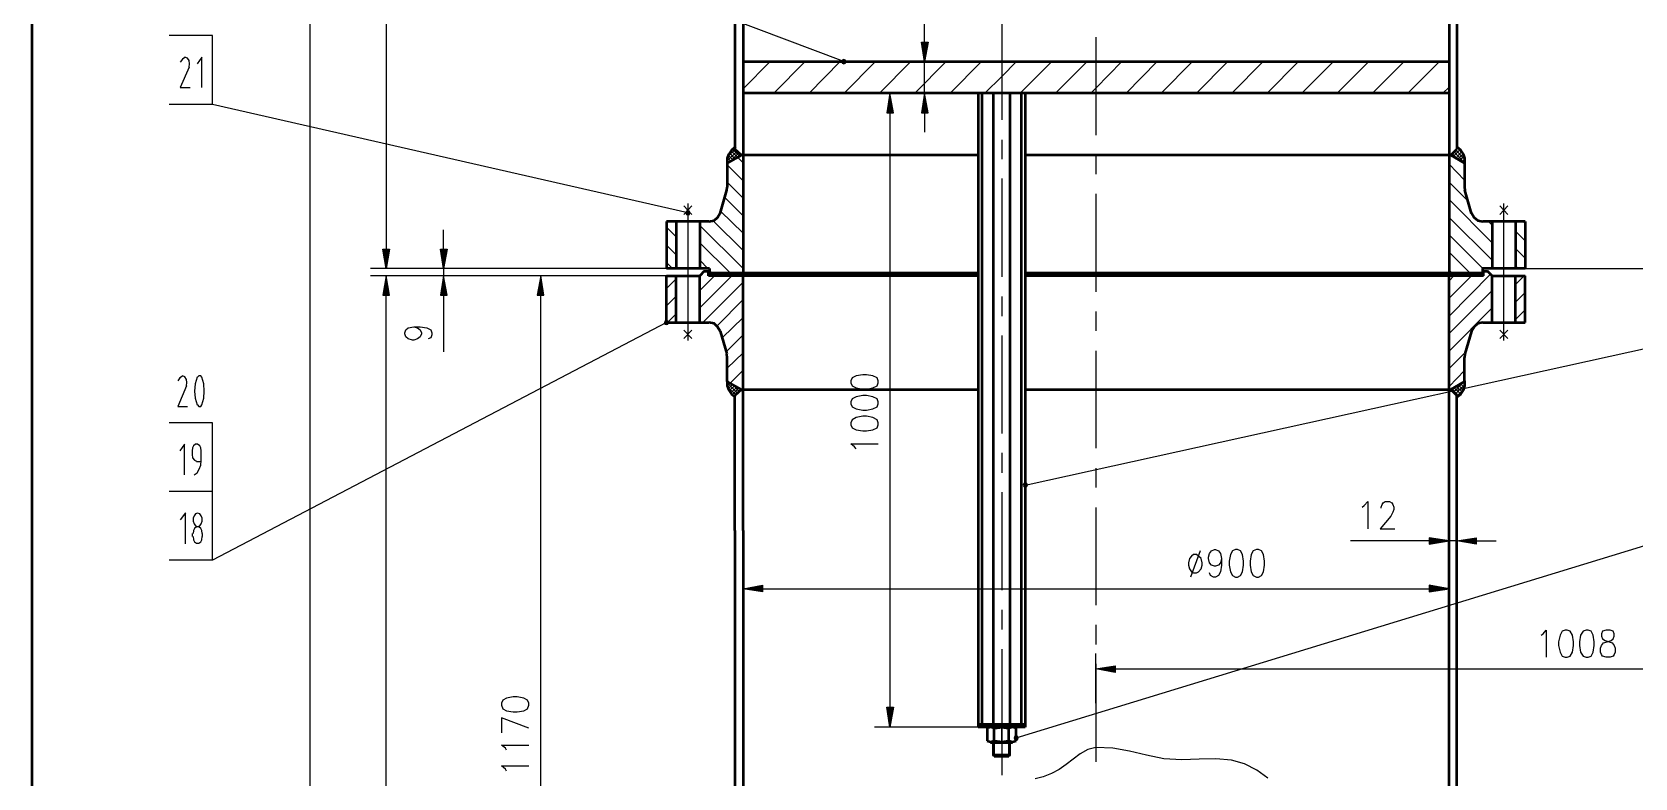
# Model space of a CAD drawing. Header units: millimetres. Extents: x -892 to 4698, y -3687 to 4524.
# Drawn here: x -892 to 1152, y 1824 to 2776 of the extents above; entities that cross this region are included whole.
import ezdxf

# ---------------------------------------------------------------- set-up
doc = ezdxf.new("R2010")
doc.units = ezdxf.units.MM
doc.layers.add('1', color=7, linetype='Continuous')

msp = doc.modelspace()

# ---------------------------------------------------------------- hatches: boundary and pattern name
h = msp.add_hatch(color=0)
h.dxf.hatch_style = 2
h.paths.add_polyline_path([(242.3, 2762.9), (250.8, 2762.9), (246.3, 2738.1)])
h = msp.add_hatch(color=0)
h.dxf.hatch_style = 2
h.paths.add_polyline_path([(198, 2672.9), (206.5, 2672.9), (201.9, 2697.7)])
h = msp.add_hatch(color=0)
h.dxf.hatch_style = 2
h.paths.add_polyline_path([(242.3, 2672.9), (250.8, 2672.9), (246.3, 2697.7)])
h = msp.add_hatch(color=0)
h.dxf.hatch_style = 2
h.paths.add_polyline_path([(-444.5, 2498.9), (-436.1, 2498.9), (-440, 2474.2)])
h = msp.add_hatch(color=0)
h.dxf.hatch_style = 2
h.paths.add_polyline_path([(-370.9, 2498.9), (-362.4, 2498.9), (-367, 2474.2)])
h = msp.add_hatch(color=0)
h.dxf.hatch_style = 2
h.paths.add_polyline_path([(-444.5, 2440.3), (-436.1, 2440.3), (-440, 2465)])
h = msp.add_hatch(color=0)
h.dxf.hatch_style = 2
h.paths.add_polyline_path([(-370.9, 2440.3), (-362.4, 2440.3), (-367, 2465)])
h = msp.add_hatch(color=0)
h.dxf.hatch_style = 2
h.paths.add_polyline_path([(-247.7, 2440.3), (-239.3, 2440.3), (-243.2, 2465)])
h = msp.add_hatch(color=0)
h.dxf.hatch_style = 2
h.paths.add_polyline_path([(-29.4, 2469.6), (-30.1, 2470.2), (-30.1, 2471.5), (-29.4, 2472.2), (-28.1, 2471.5), (-28.1, 2470.2)])
h = msp.add_hatch(color=0)
h.dxf.hatch_style = 2
h.paths.add_polyline_path([(889.5, 2130.7), (889.5, 2122.2), (914.9, 2126.8)])
h = msp.add_hatch(color=0)
h.dxf.hatch_style = 2
h.paths.add_polyline_path([(949.4, 2130.7), (949.4, 2122.2), (924.7, 2126.8)])
h = msp.add_hatch(color=0)
h.dxf.hatch_style = 2
h.paths.add_polyline_path([(39.7, 2070.1), (39.7, 2061.6), (14.9, 2065.5)])
h = msp.add_hatch(color=0)
h.dxf.hatch_style = 2
h.paths.add_polyline_path([(889.5, 2070.1), (889.5, 2061.6), (914.9, 2065.5)])
h = msp.add_hatch(color=0)
h.dxf.hatch_style = 2
h.paths.add_polyline_path([(489.3, 1967.1), (489.3, 1958.7), (464.6, 1963.2)])
h = msp.add_hatch(color=0)
h.dxf.hatch_style = 2
h.paths.add_polyline_path([(198, 1914.3), (206.5, 1914.3), (201.9, 1888.9)])
h = msp.add_hatch(color=0)
h.dxf.hatch_style = 2
h.paths.add_polyline_path([(344.7, 1886.3), (342.7, 1887.6), (342.7, 1890.2), (344.7, 1891.5), (347.3, 1890.2), (347.3, 1887.6)])

# ---------------------------------------------------------------- linework, layer by layer
at = {"layer": '1', "color": 0, "lineweight": 50}
for points in [[(-891.6, -3685.1), (-891.6, 4523.8), (4698, 4523.8), (4698, -3685.1), (-891.6, -3685.1)], [(914.9, 3724.1), (914.9, 3171.5), (914.9, 2618.8)], [(924.7, 3724.1), (924.7, 3171.5), (924.7, 2626.6)], [(4.5, 3560.5), (4.5, 2626.6)], [(14.9, 3560.5), (14.9, 2618.8)], [(14.9, 2738.1), (914.9, 2738.1)], [(914.9, 2697.7), (14.9, 2697.7)], [(314.7, 2697.7), (314.7, 1888.9)], [(319.3, 2697.7), (319.3, 1892.2)], [(333.6, 2697.7), (333.6, 1892.2)], [(355.1, 2697.7), (355.1, 1892.2)], [(369.4, 2697.7), (369.4, 1892.2)], [(374.6, 2697.7), (374.6, 1888.9)], [(5.1, 2629.3), (-0.1, 2625.3), (-3.3, 2620.1), (-5.3, 2614.9), (-5.3, 2608.4)], [(13, 2618.8), (-5.3, 2608.4)], [(13, 2618.8), (4.5, 2626.6)], [(314.7, 2618.8), (13, 2618.8)], [(14.9, 2618.8), (14.9, 2468.3)], [(916.9, 2618.8), (374.6, 2618.8)], [(914.9, 2618.8), (914.9, 2468.3)], [(934.5, 2608.4), (916.9, 2618.8), (924.7, 2626.6)], [(916.9, 2618.8), (934.5, 2608.4)], [(935.1, 2608.4), (935.1, 2614.9), (933.2, 2620.1), (929.9, 2625.3), (924.7, 2629.3)], [(-5.3, 2608.4), (-5.3, 2577.8)], [(934.5, 2608.4), (934.5, 2577.8)], [(-5.9, 2573.9), (-5.3, 2577.8)], [(934.5, 2577.8), (935.1, 2573.9)], [(-14.4, 2544.5), (-5.9, 2573.9)], [(943.6, 2544.5), (935.1, 2573.9)], [(-82.8, 2534.1), (-82.8, 2474.2)], [(-28.8, 2534.1), (-82.8, 2534.1)], [(-70.5, 2534.1), (-70.5, 2474.2)], [(-40.5, 2534.1), (-40.5, 2474.2)], [(-28.8, 2534.1), (-22.2, 2535.4), (-17.7, 2539.3), (-14.4, 2545.2)], [(943.6, 2545.2), (946.8, 2539.3), (951.4, 2535.4), (957.9, 2534.1)], [(1012, 2534.1), (957.9, 2534.1)], [(969.6, 2534.1), (969.6, 2474.2)], [(999.6, 2534.1), (999.6, 2474.2)], [(1012, 2534.1), (1012, 2474.2)], [(-28.1, 2474.2), (-82.8, 2474.2)], [(-28.1, 2474.2), (-28.1, 2468.3)], [(957.3, 2474.2), (957.3, 2468.3)], [(1012, 2474.2), (957.3, 2474.2)], [(-82.8, 2405.1), (-82.8, 2465)], [(-82.8, 2465), (-40.5, 2465)], [(-70.5, 2405.1), (-70.5, 2465)], [(-34.6, 2470.9), (-40.5, 2465)], [(-40.5, 2405.1), (-40.5, 2465)], [(-34.6, 2470.9), (-28.1, 2470.9)], [(-29.4, 2465), (-29.4, 2470.9)], [(314.7, 2465), (-29.4, 2465)], [(314.7, 2468.3), (-28.1, 2468.3)], [(14.9, 2465), (14.9, 2468.3)], [(14.9, 2319.7), (14.9, 2465)], [(957.3, 2468.3), (374.6, 2468.3)], [(958.6, 2465), (374.6, 2465)], [(914.9, 2465), (914.9, 2468.3)], [(914.9, 2319.7), (914.9, 2465)], [(957.3, 2470.9), (963.8, 2470.9)], [(958.6, 2465), (958.6, 2470.9)], [(969.6, 2465), (963.8, 2470.9)], [(969.6, 2405.1), (969.6, 2465)], [(969.6, 2465), (1012, 2465)], [(999.6, 2405.1), (999.6, 2465)], [(1012, 2405.1), (1012, 2465)], [(-82.8, 2405.1), (-28.8, 2405.1)], [(-14.4, 2394), (-17.7, 2399.9), (-22.2, 2403.8), (-28.8, 2405.1)], [(-14.4, 2394), (-5.9, 2365.3)], [(943.6, 2394), (935.1, 2365.3)], [(957.9, 2405.1), (951.4, 2403.8), (946.8, 2399.9), (943.6, 2394)], [(957.9, 2405.1), (1012, 2405.1)], [(-5.3, 2360.8), (-5.9, 2364.7)], [(-5.3, 2330.1), (-5.3, 2360.8)], [(935.1, 2364.7), (934.5, 2360.8)], [(934.5, 2330.1), (934.5, 2360.8)], [(-5.3, 2330.8), (-5.3, 2324.3), (-3.3, 2319), (-0.1, 2313.8), (5.1, 2309.9)], [(13, 2319.7), (-5.3, 2330.1)], [(916.9, 2319.7), (934.5, 2330.1)], [(924.7, 2309.9), (929.9, 2313.8), (933.2, 2319), (935.1, 2324.3), (935.1, 2330.8)], [(13, 2319.7), (4.5, 2311.9)], [(4.5, 2139.8), (4.5, 2311.9)], [(13, 2319.7), (314.7, 2319.7)], [(14.9, 2139.8), (14.9, 2319.7)], [(374.6, 2319.7), (916.9, 2319.7)], [(914.9, 1060.6), (914.9, 2139.8), (914.9, 2319.7)], [(916.9, 2319.7), (924.7, 2311.9)], [(924.7, 1060.6), (924.7, 2139.8), (924.7, 2311.9)], [(4.5, 2139.8), (4.5, 1295.2), (4.5, 740)], [(14.9, 2139.8), (14.9, 1295.2), (14.9, 740)], [(374.6, 1892.2), (314.7, 1892.2)], [(374.6, 1888.9), (314.7, 1888.9)], [(334.9, 1887.6), (330.3, 1888.9), (325.8, 1887.6)], [(325.8, 1887.6), (325.8, 1871.3)], [(358.4, 1888.9), (330.3, 1888.9)], [(334.9, 1871.3), (334.9, 1887.6)], [(353.8, 1887), (344.7, 1888.3), (335.5, 1887)], [(362.9, 1887.6), (358.4, 1888.9), (353.8, 1887.6)], [(353.8, 1871.3), (353.8, 1887.6)], [(362.9, 1871.3), (362.9, 1887.6)], [(325.8, 1871.3), (330.3, 1870), (334.9, 1871.3)], [(330.3, 1869.4), (358.4, 1869.4)], [(333.6, 1869.4), (333.6, 1853.7)], [(335.5, 1871.3), (344.7, 1870), (353.8, 1871.3)], [(353.8, 1871.3), (358.4, 1870), (362.9, 1871.3)], [(355.1, 1853.7), (355.1, 1869.4)], [(334.9, 1851.8), (333.6, 1853.7), (355.1, 1853.7), (353.8, 1851.8)], [(334.9, 1851.8), (353.8, 1851.8)]]:
    msp.add_lwpolyline(points, dxfattribs=at)
at = {"layer": '1', "color": 0, "lineweight": 25}
for points in [[(-537.7, 4098.2), (-537.7, -1404.1)], [(-440, 3698.7), (-440, 2498.9)], [(143.3, 2738.1), (-661.6, 3041.8), (-717, 3041.8)], [(246.3, 2762.9), (246.3, 2863.2)], [(344.7, 2824.8), (344.7, 2663.8)], [(-661.6, 2683.3), (-661.6, 2771.3), (-717, 2771.3)], [(242.3, 2762.9), (250.8, 2762.9), (246.3, 2738.1), (242.3, 2762.9)], [(464.6, 2769.4), (464.6, 2644.2)], [(-696.8, 2743.3), (-700, 2741.3), (-702.6, 2737.4)], [(-691.5, 2730.9), (-690.9, 2735.5), (-691.5, 2739.4), (-693.5, 2742.7), (-696.8, 2744)], [(-675.2, 2704.9), (-675.2, 2744), (-681.1, 2735.5)], [(143.3, 2740.7), (141.3, 2740), (140.7, 2738.1), (141.3, 2736.1), (143.3, 2735.5), (145.2, 2736.1), (145.9, 2738.1), (145.2, 2740), (143.3, 2740.7)], [(143.3, 2739.4), (142, 2738.7), (142.6, 2736.8), (143.9, 2736.8), (144.6, 2738.7), (143.3, 2739.4)], [(-691.5, 2730.9), (-702.6, 2704.9), (-690.2, 2704.9)], [(14.9, 2703.5), (49.4, 2738.1)], [(54, 2697.7), (93.8, 2738.1)], [(99, 2697.7), (138.7, 2738.1)], [(143.9, 2697.7), (183.7, 2738.1)], [(188.9, 2697.7), (228.7, 2738.1)], [(220.8, 2738.1), (266.5, 2738.1)], [(233.9, 2697.7), (273.6, 2738.1)], [(246.3, 2697.7), (246.3, 2738.1)], [(278.8, 2697.7), (318.6, 2738.1)], [(323.2, 2697.7), (344.7, 2719.2), (363.6, 2738.1)], [(368.1, 2697.7), (408.5, 2738.1)], [(413.1, 2697.7), (453.5, 2738.1)], [(458.1, 2697.7), (464.6, 2704.2), (497.8, 2738.1)], [(503, 2697.7), (542.8, 2738.1)], [(548, 2697.7), (587.8, 2738.1)], [(593, 2697.7), (632.7, 2738.1)], [(637.9, 2697.7), (677.7, 2738.1)], [(682.9, 2697.7), (722.7, 2738.1)], [(727.2, 2697.7), (767.6, 2738.1)], [(772.2, 2697.7), (812.6, 2738.1)], [(817.2, 2697.7), (857.6, 2738.1)], [(862.1, 2697.7), (902.5, 2738.1)], [(190.9, 2697.7), (222.1, 2697.7)], [(198, 2672.9), (206.5, 2672.9), (201.9, 2697.7), (198, 2672.9)], [(220.8, 2697.7), (266.5, 2697.7)], [(242.3, 2672.9), (250.8, 2672.9), (246.3, 2697.7), (242.3, 2672.9)], [(907.1, 2697.7), (914.9, 2705.5)], [(-55.5, 2545.2), (-661.6, 2683.3), (-717, 2683.3)], [(201.9, 2672.9), (201.9, 1914.3)], [(246.3, 2672.9), (246.3, 2648.2)], [(344.7, 2638.4), (344.7, 2613.6)], [(-5.3, 2616.2), (5.1, 2626.6)], [(-5.3, 2611.7), (7.1, 2624)], [(-0.7, 2611), (-5.3, 2615.6)], [(1.9, 2613), (-4, 2618.8)], [(4.5, 2614.3), (-2.7, 2622.1)], [(-2, 2610.4), (9.7, 2622.1)], [(7.7, 2616.2), (-0.7, 2624.7)], [(10.3, 2617.5), (1.2, 2626.6)], [(4.5, 2628), (3.8, 2628.6)], [(14.9, 2609.1), (7.7, 2616.2)], [(8.4, 2616.9), (11.6, 2620.1)], [(464.6, 2619.5), (464.6, 2594.7)], [(917.5, 2618.2), (926.6, 2628)], [(926, 2613.6), (918.8, 2620.8)], [(920.1, 2616.9), (929.2, 2626)], [(934.5, 2609.1), (920.8, 2623.4)], [(934.5, 2613.6), (923.4, 2625.3)], [(923.4, 2614.9), (931.2, 2623.4)], [(933.2, 2619.5), (924.7, 2628.6)], [(926, 2613.6), (933.2, 2620.8)], [(928.6, 2611.7), (933.8, 2617.5)], [(-4, 2609.7), (-5.3, 2611)], [(14.9, 2586.2), (-5.3, 2606.4)], [(934.5, 2586.9), (914.9, 2607.1)], [(931.9, 2610.4), (935.1, 2613.6)], [(934.5, 2608.4), (934.5, 2609.1)], [(14.9, 2564.1), (-5.3, 2584.3)], [(344.7, 2588.8), (344.7, 2463.7)], [(939, 2560.2), (914.9, 2584.3)], [(-60.7, 2543.2), (-50.3, 2554.3)], [(-60.7, 2554.3), (-50.3, 2543.2)], [(-55.5, 2556.9), (-55.5, 2382.3)], [(14.9, 2541.3), (-8.6, 2564.7)], [(464.6, 2569.3), (464.6, 2444.2)], [(969.6, 2506.7), (914.9, 2562.1)], [(989.9, 2543.2), (979.4, 2554.3)], [(989.9, 2554.3), (979.4, 2543.2)], [(984.6, 2382.3), (984.6, 2556.9)], [(-55.5, 2547.8), (-57.4, 2547.1), (-58.1, 2545.2), (-57.4, 2543.2), (-55.5, 2542.6), (-53.5, 2543.2), (-52.9, 2545.2), (-53.5, 2547.1), (-55.5, 2547.8)], [(-55.5, 2546.5), (-56.8, 2545.8), (-56.1, 2543.9), (-54.8, 2543.9), (-54.2, 2545.8), (-55.5, 2546.5)], [(14.9, 2497), (-23.5, 2534.8)], [(14.9, 2519.1), (-13.8, 2547.1)], [(969.6, 2484.6), (914.9, 2539.3)], [(969.6, 2529.5), (965.1, 2534.1)], [(1012, 2532.2), (1010.1, 2534.1)], [(-367, 2498.9), (-367, 2523.7)], [(-70.5, 2514.6), (-82.8, 2526.9)], [(14.9, 2474.2), (-40.5, 2528.9)], [(957.9, 2474.2), (914.9, 2517.2)], [(1012, 2509.3), (999.6, 2521.7)], [(-444.5, 2498.9), (-436.1, 2498.9), (-440, 2474.2), (-444.5, 2498.9)], [(-370.9, 2498.9), (-362.4, 2498.9), (-367, 2474.2), (-370.9, 2498.9)], [(-70.5, 2491.7), (-82.8, 2504.1)], [(-1.4, 2468.3), (-40.5, 2506.7)], [(941.6, 2468.3), (914.9, 2495)], [(1012, 2487.2), (999.6, 2499.6)], [(-70.5, 2474.2), (-460.2, 2474.2)], [(-361.8, 2474.2), (-386.5, 2474.2)], [(-367, 2474.2), (-367, 2465)], [(-75, 2474.2), (-82.8, 2482)], [(-30.1, 2474.2), (-40.5, 2484.6)], [(1002.9, 2474.2), (999.6, 2476.8)], [(1012, 2474.2), (1386.1, 2474.2)], [(-251, 2465), (-460.2, 2465)], [(-444.5, 2440.3), (-436.1, 2440.3), (-440, 2465), (-444.5, 2440.3)], [(-361.8, 2465), (-386.5, 2465)], [(-370.9, 2440.3), (-362.4, 2440.3), (-367, 2465), (-370.9, 2440.3)], [(-82.8, 2465), (-263.4, 2465)], [(-247.7, 2440.3), (-239.3, 2440.3), (-243.2, 2465), (-247.7, 2440.3)], [(-82.8, 2448.7), (-70.5, 2461.1)], [(-40.5, 2446.1), (-21.6, 2465)], [(-40.5, 2424), (0.6, 2465)], [(-36.6, 2405.1), (14.9, 2456.6)], [(-25.5, 2465), (-29.4, 2468.9)], [(-29.4, 2466.3), (-27.5, 2468.3)], [(-24.2, 2468.3), (-28.1, 2471.5)], [(-26.2, 2465), (-23.5, 2468.3)], [(-20.9, 2465), (-24.2, 2468.3)], [(-21.6, 2465), (-19, 2468.3)], [(-16.4, 2465), (-19.6, 2468.3)], [(-17, 2465), (-14.4, 2468.3)], [(-11.8, 2465), (-15.1, 2468.3)], [(-13.1, 2465), (-9.9, 2468.3)], [(-7.3, 2465), (-10.5, 2468.3)], [(-8.6, 2465), (-5.3, 2468.3)], [(-3.3, 2465), (-5.9, 2468.3)], [(-4, 2465), (-0.7, 2468.3)], [(1.2, 2465), (-1.4, 2468.3)], [(0.6, 2465), (3.8, 2468.3)], [(5.8, 2465), (3.2, 2468.3)], [(5.1, 2465), (8.4, 2468.3)], [(10.3, 2465), (7.7, 2468.3)], [(9.7, 2465), (13, 2468.3)], [(14.9, 2465), (11.6, 2468.3)], [(14.3, 2465), (14.9, 2465.7)], [(918.8, 2468.3), (914.9, 2472.2)], [(914.9, 2467.6), (914.9, 2468.3)], [(917.5, 2465), (914.9, 2467.6)], [(914.9, 2413.5), (967.7, 2467)], [(914.9, 2458.5), (920.8, 2465)], [(914.9, 2436.4), (943.6, 2465)], [(916.9, 2465), (919.5, 2468.3)], [(922.1, 2465), (918.8, 2468.3)], [(920.8, 2465), (924, 2468.3)], [(926.6, 2465), (923.4, 2468.3)], [(925.3, 2465), (928.6, 2468.3)], [(930.5, 2465), (927.9, 2468.3)], [(929.9, 2465), (933.2, 2468.3)], [(935.1, 2465), (932.5, 2468.3)], [(934.5, 2465), (937.7, 2468.3)], [(939.7, 2465), (937.1, 2468.3)], [(939, 2465), (942.3, 2468.3)], [(944.2, 2465), (941.6, 2468.3)], [(943.6, 2465), (946.8, 2468.3)], [(948.8, 2465), (945.5, 2468.3)], [(948.1, 2465), (950.7, 2468.3)], [(953.4, 2465), (950.1, 2468.3)], [(952.7, 2465), (955.3, 2468.3)], [(957.9, 2465), (954.7, 2468.3)], [(957.3, 2469.6), (958.6, 2470.9)], [(958.6, 2468.9), (957.3, 2470.2)], [(957.3, 2465), (958.6, 2466.3)], [(999.6, 2453.9), (1010.7, 2465)], [(-440, -150.9), (-440, 2440.3)], [(-367, 2440.3), (-367, 2367.9)], [(-243.2, 1320), (-243.2, 2440.3)], [(-82.8, 2426.6), (-70.5, 2439)], [(-18.3, 2401.2), (14.9, 2434.4)], [(344.7, 2438.3), (344.7, 2413.5)], [(914.9, 2391.4), (969.6, 2446.1)], [(999.6, 2431.1), (1012, 2443.5)], [(-81.5, 2405.1), (-70.5, 2416.1)], [(-11.8, 2385.5), (14.9, 2411.6)], [(374.6, 2197.8), (1422.6, 2429.2), (1478, 2429.2)], [(464.6, 2419.4), (464.6, 2394.6)], [(914.9, 2368.6), (969.6, 2424)], [(999.6, 2409), (1012, 2421.4)], [(-82.8, 2405.1), (-661.6, 2102), (-717, 2102)], [(-404.8, 2399.9), (-400.2, 2398.6), (-397, 2395.9), (-395, 2392), (-395, 2390.7), (-397, 2386.8), (-400.2, 2384.2), (-404.8, 2382.9), (-406.7, 2382.9), (-412, 2384.2), (-415.2, 2386.8), (-416.5, 2390.7), (-416.5, 2392), (-415.2, 2395.9), (-412, 2398.6), (-404.8, 2399.9), (-397, 2399.9), (-388.5, 2398.6), (-383.3, 2395.9), (-382, 2392), (-382, 2389.4), (-383.3, 2385.5), (-386.5, 2384.2)], [(-82.8, 2407.7), (-84.8, 2407), (-85.5, 2405.1), (-84.8, 2403.1), (-82.8, 2402.5), (-80.9, 2403.1), (-80.2, 2405.1), (-80.9, 2407), (-82.8, 2407.7)], [(-82.8, 2406.4), (-84.2, 2405.7), (-83.5, 2403.8), (-82.2, 2403.8), (-81.5, 2405.7), (-82.8, 2406.4)], [(-60.7, 2395.3), (-50.3, 2384.9)], [(-60.7, 2384.9), (-50.3, 2395.3)], [(989.9, 2395.3), (979.4, 2384.9)], [(989.9, 2384.9), (979.4, 2395.3)], [(-6.6, 2367.9), (14.9, 2389.4)], [(344.7, 2388.8), (344.7, 2263.7)], [(-5.3, 2347.1), (14.9, 2366.6)], [(464.6, 2369.2), (464.6, 2244.8)], [(914.9, 2346.4), (935.8, 2367.3)], [(-700, 2336.6), (-703.3, 2334.7), (-705.9, 2330.8)], [(-694.8, 2324.3), (-694.1, 2328.8), (-694.8, 2332.7), (-696.8, 2336), (-700, 2337.3)], [(-681.1, 2335.3), (-683.7, 2326.9), (-684.4, 2317.7), (-683.7, 2308.6), (-681.1, 2300.1)], [(-680.5, 2300.1), (-679.2, 2298.2), (-676.5, 2298.2), (-675.2, 2300.1), (-672.6, 2308.6), (-672, 2317.7), (-672.6, 2326.9), (-675.2, 2335.3), (-676.5, 2337.3), (-679.2, 2337.3), (-680.5, 2335.3)], [(-1.4, 2328.2), (14.9, 2344.5)], [(152.4, 2328.2), (153.7, 2324.3), (158.9, 2321.7), (167.4, 2320.3), (172, 2320.3), (180.4, 2321.7), (185.7, 2324.3), (187, 2328.2), (187, 2330.8), (185.7, 2334.7), (180.4, 2337.3), (172, 2338.6), (167.4, 2338.6), (158.9, 2337.3), (153.7, 2334.7), (152.4, 2330.8), (152.4, 2328.2)], [(914.9, 2323.6), (934.5, 2343.8)], [(920.1, 2316.4), (934.5, 2330.1)], [(-694.8, 2324.3), (-705.9, 2298.2), (-693.5, 2298.2)], [(-5.3, 2328.8), (-4, 2329.5)], [(-5.3, 2324.3), (-1.4, 2328.2)], [(7.7, 2315.1), (-5.3, 2328.2)], [(5.8, 2312.5), (-5.3, 2323.6)], [(-4.6, 2320.3), (1.2, 2326.2)], [(-3.3, 2317.7), (4.5, 2324.9)], [(4.5, 2311.9), (3.2, 2310.6), (-2, 2315.8)], [(-1.4, 2315.1), (7.1, 2323)], [(9.7, 2317.1), (-0.1, 2327.5)], [(0.6, 2312.5), (9.7, 2321.7)], [(12.3, 2319.7), (10.3, 2321)], [(13, 2319.7), (14.9, 2321.7)], [(152.4, 2301.4), (153.7, 2297.5), (158.9, 2294.9), (167.4, 2293.6), (172, 2293.6), (180.4, 2294.9), (185.7, 2297.5), (187, 2301.4), (187, 2304.1), (185.7, 2308), (180.4, 2310.6), (172, 2311.9), (167.4, 2311.9), (158.9, 2310.6), (153.7, 2308), (152.4, 2304.1), (152.4, 2301.4)], [(918.2, 2318.4), (924, 2324.3)], [(927.3, 2311.2), (918.2, 2321)], [(929.9, 2313.8), (920.8, 2322.3)], [(922.7, 2313.8), (935.1, 2326.2)], [(931.9, 2316.4), (923.4, 2324.3)], [(924.7, 2311.2), (933.8, 2320.3)], [(933.2, 2319), (926.6, 2325.6)], [(934.5, 2322.3), (929.2, 2327.5)], [(935.1, 2326.2), (931.9, 2328.8)], [(-661.6, 2189.4), (-661.6, 2277.3), (-717, 2277.3)], [(152.4, 2274.7), (153.7, 2270.8), (158.9, 2268.2), (167.4, 2266.9), (172, 2266.9), (180.4, 2268.2), (185.7, 2270.8), (187, 2274.7), (187, 2277.3), (185.7, 2281.2), (180.4, 2283.9), (172, 2285.8), (167.4, 2285.8), (158.9, 2283.9), (153.7, 2281.2), (152.4, 2277.3), (152.4, 2274.7)], [(-697.4, 2210.9), (-697.4, 2250), (-703.3, 2241.5)], [(-675.9, 2241.5), (-676.5, 2245.4), (-677.9, 2248), (-680.5, 2250), (-683.1, 2250), (-685.7, 2248), (-687, 2245.4), (-687.6, 2241.5)], [(158.9, 2244.1), (157, 2246.7), (152.4, 2250.6), (187, 2250.6)], [(-687.6, 2241.5), (-687.6, 2236.9)], [(-687.6, 2236.9), (-687, 2232.4), (-684.4, 2229.8), (-681.8, 2228.5)], [(-685, 2210.9), (-681.1, 2213.5), (-678.5, 2218), (-676.5, 2223.2), (-675.9, 2229.1)], [(-681.8, 2227.8), (-675.9, 2227.8)], [(-675.9, 2229.1), (-675.9, 2241.5)], [(344.7, 2238.9), (344.7, 2213.5)], [(464.6, 2219.3), (464.6, 2194.6)], [(-661.6, 2102), (-661.6, 2189.4), (-717, 2189.4)], [(344.7, 2188.7), (344.7, 2063.6)], [(362.9, 1875.2), (1422.6, 2199.8), (1478, 2199.8)], [(374.6, 2200.4), (372.7, 2199.8), (372, 2197.8), (372.7, 2195.9), (374.6, 2195.2), (376.6, 2195.9), (377.3, 2197.8), (376.6, 2199.8), (374.6, 2200.4)], [(374.6, 2199.1), (373.3, 2198.5), (374, 2196.5), (375.3, 2196.5), (375.9, 2198.5), (374.6, 2199.1)], [(464.6, 2169.2), (464.6, 2044.7)], [(804.1, 2169.8), (806.7, 2171.8), (811.3, 2177), (811.3, 2141.8)], [(828.2, 2168.5), (828.2, 2169.8), (829.5, 2173.1), (830.8, 2175), (833.4, 2177), (838.7, 2177), (841.9, 2175), (843.2, 2173.1), (844.5, 2169.8), (844.5, 2166.5), (843.2, 2163.3), (840.6, 2158.1), (826.9, 2141.8), (845.8, 2141.8)], [(-696.1, 2122.9), (-696.1, 2162.6), (-702.6, 2153.5)], [(-680.5, 2162), (-683.1, 2161.3), (-685, 2158.7), (-686.3, 2155.5), (-686.3, 2151.6), (-685, 2148.3), (-683.1, 2145.7), (-680.5, 2145), (-677.9, 2145.7), (-675.9, 2148.3), (-674.6, 2151.6), (-674.6, 2155.5), (-675.9, 2158.7), (-677.9, 2161.3), (-680.5, 2162)], [(914.9, 2122.9), (914.9, 2147)], [(924.7, 2122.9), (924.7, 2147)], [(-687, 2132), (-687, 2135.9)], [(-674.6, 2135.9), (-675.2, 2139.8), (-676.5, 2142.4), (-679.2, 2144.4), (-681.8, 2144.4), (-684.4, 2142.4), (-685.7, 2139.8), (-686.3, 2135.9)], [(-686.3, 2132), (-685.7, 2128.1), (-684.4, 2125.5), (-681.8, 2123.5), (-679.2, 2123.5), (-676.5, 2125.5), (-675.2, 2128.1), (-674.6, 2132)], [(-674.6, 2135.9), (-674.6, 2132)], [(889.5, 2126.8), (789.1, 2126.8)], [(889.5, 2130.7), (889.5, 2122.2), (914.9, 2126.8), (889.5, 2130.7)], [(924.7, 2126.8), (914.9, 2126.8)], [(949.4, 2130.7), (949.4, 2122.2), (924.7, 2126.8), (949.4, 2130.7)], [(949.4, 2126.8), (974.9, 2126.8)], [(589.1, 2109.2), (586.4, 2107.2), (583.8, 2104), (582.5, 2098.8), (582.5, 2095.5), (583.8, 2090.9), (586.4, 2087), (589.1, 2085.7), (593, 2085.7), (595.6, 2087), (598.8, 2090.9), (600.1, 2095.5), (600.1, 2098.8), (598.8, 2104), (595.6, 2107.2), (593, 2109.2), (589.1, 2109.2)], [(597.5, 2113.8), (585.1, 2080.5)], [(624.9, 2104), (623.6, 2098.8), (621, 2095.5), (617.1, 2094.2), (615.8, 2094.2), (611.9, 2095.5), (609.3, 2098.8), (608, 2104), (608, 2105.9), (609.3, 2110.5), (611.9, 2113.8), (615.8, 2115.7), (617.1, 2115.7), (621, 2113.8), (623.6, 2110.5), (624.9, 2104), (624.9, 2095.5), (623.6, 2087), (621, 2082.5), (617.1, 2080.5), (614.5, 2080.5), (610.6, 2082.5), (609.3, 2085.7)], [(642.5, 2115.7), (638.6, 2113.8), (636, 2109.2), (634.7, 2100.7), (634.7, 2095.5), (636, 2087), (638.6, 2082.5), (642.5, 2080.5), (645.1, 2080.5), (649, 2082.5), (651.6, 2087), (652.9, 2095.5), (652.9, 2100.7), (651.6, 2109.2), (649, 2113.8), (645.1, 2115.7), (642.5, 2115.7)], [(669.2, 2115.7), (665.3, 2113.8), (662.7, 2109.2), (661.4, 2100.7), (661.4, 2095.5), (662.7, 2087), (665.3, 2082.5), (669.2, 2080.5), (671.8, 2080.5), (675.7, 2082.5), (678.3, 2087), (679.6, 2095.5), (679.6, 2100.7), (678.3, 2109.2), (675.7, 2113.8), (671.8, 2115.7), (669.2, 2115.7)], [(14.9, 1613.9), (14.9, 2085.7)], [(914.9, 1268.5), (914.9, 2085.7)], [(39.7, 2070.1), (39.7, 2061.6), (14.9, 2065.5), (39.7, 2070.1)], [(39.7, 2065.5), (889.5, 2065.5)], [(889.5, 2070.1), (889.5, 2061.6), (914.9, 2065.5), (889.5, 2070.1)], [(344.7, 2038.8), (344.7, 2013.4)], [(464.6, 2019.3), (464.6, 1994.5)], [(1032.2, 2006.2), (1034.8, 2008.2), (1038.7, 2012.7), (1038.7, 1978.2)], [(1062.8, 2012.7), (1058.9, 2011.4), (1056.3, 2006.2), (1054.4, 1997.8), (1054.4, 1993.2), (1056.3, 1984.7), (1058.9, 1979.5), (1062.8, 1978.2), (1065.4, 1978.2), (1069.4, 1979.5), (1072, 1984.7), (1073.3, 1993.2), (1073.3, 1997.8), (1072, 2006.2), (1069.4, 2011.4), (1065.4, 2012.7), (1062.8, 2012.7)], [(1089.6, 2012.7), (1085.7, 2011.4), (1082.4, 2006.2), (1081.1, 1997.8), (1081.1, 1993.2), (1082.4, 1984.7), (1085.7, 1979.5), (1089.6, 1978.2), (1092.2, 1978.2), (1096.1, 1979.5), (1098.7, 1984.7), (1100, 1993.2), (1100, 1997.8), (1098.7, 2006.2), (1096.1, 2011.4), (1092.2, 2012.7), (1089.6, 2012.7)], [(1115, 2012.7), (1110.4, 2011.4), (1109.1, 2008.2), (1109.1, 2004.9), (1110.4, 2001.7), (1113.7, 1999.7), (1118.9, 1997.8), (1122.8, 1996.5), (1125.4, 1993.2), (1126.7, 1989.9), (1126.7, 1984.7), (1125.4, 1981.5), (1124.1, 1979.5), (1120.2, 1978.2), (1115, 1978.2), (1110.4, 1979.5), (1109.1, 1981.5), (1107.8, 1984.7), (1107.8, 1989.9), (1109.1, 1993.2), (1111.7, 1996.5), (1116.3, 1997.8), (1121.5, 1999.7), (1124.1, 2001.7), (1125.4, 2004.9), (1125.4, 2008.2), (1124.1, 2011.4), (1120.2, 2012.7), (1115, 2012.7)], [(344.7, 1988.6), (344.7, 1827.7)], [(464.6, 1919.6), (464.6, 1982.8)], [(464.6, 1969.7), (464.6, 1844.6)], [(489.3, 1967.1), (489.3, 1958.7), (464.6, 1963.2), (489.3, 1967.1)], [(489.3, 1963.2), (1468.9, 1963.2)], [(-293.3, 1916.9), (-291.4, 1912.4), (-286.8, 1909.8), (-278.4, 1908.5), (-273.1, 1908.5), (-264.7, 1909.8), (-260.1, 1912.4), (-258.2, 1916.9), (-258.2, 1919.6), (-260.1, 1923.5), (-264.7, 1926.1), (-273.1, 1927.4), (-278.4, 1927.4), (-286.8, 1926.1), (-291.4, 1923.5), (-293.3, 1919.6), (-293.3, 1916.9)], [(-258.2, 1887.6), (-293.3, 1900.7), (-293.3, 1881.8)], [(198, 1914.3), (206.5, 1914.3), (201.9, 1888.9), (198, 1914.3)], [(316, 1888.9), (182.4, 1888.9)], [(344.7, 1869.4), (344.7, 1888.9)], [(-286.8, 1859.6), (-288.1, 1862.2), (-293.3, 1866.1), (-258.2, 1866.1)], [(334.9, 1869.4), (334.9, 1851.8)], [(353.8, 1851.8), (353.8, 1869.4)], [(362.9, 1877.8), (361, 1877.2), (360.3, 1875.2), (361, 1873.3), (362.9, 1872.6), (364.9, 1873.3), (365.5, 1875.2), (364.9, 1877.2), (362.9, 1877.8)], [(362.9, 1876.5), (361.6, 1875.9), (362.3, 1873.9), (363.6, 1873.9), (364.2, 1875.9), (362.9, 1876.5)], [(464.6, 1862.9), (454.2, 1860.2), (444.4, 1855), (426.8, 1841.3), (417.7, 1834.8), (407.9, 1829.6), (397.5, 1825.7), (387, 1823.1)], [(683.6, 1823.8), (669.9, 1834.2), (654.2, 1842), (637.3, 1846.6), (617.7, 1848.5), (596.2, 1847.9), (574.1, 1847.2), (551.3, 1848.5), (529.1, 1853.1), (507.6, 1858.3), (486.1, 1862.2), (464.6, 1862.9)], [(-286.8, 1832.9), (-288.1, 1835.5), (-293.3, 1839.4), (-258.2, 1839.4)]]:
    msp.add_lwpolyline(points, dxfattribs=at)

doc.saveas('drawing.dxf')
